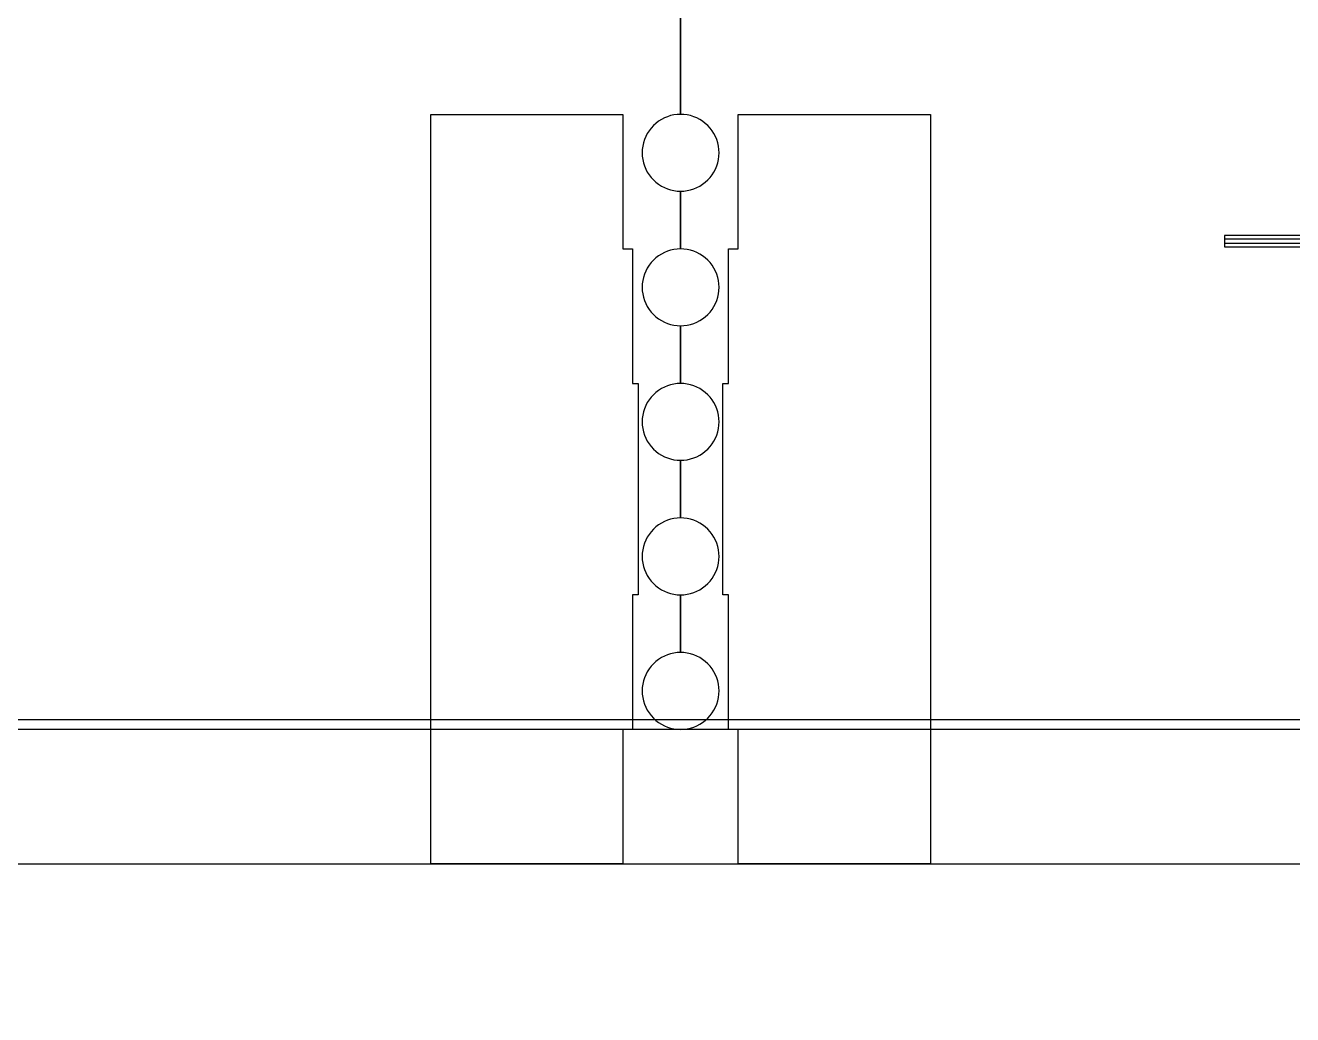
# Model space of a CAD drawing. Extents: x -52 to 52, y -50 to 50.
# Drawn here: x -41.101 to -40.442, y 3.307 to 3.821 of the extents above; entities that cross this region are included whole.
import ezdxf

# ---------------------------------------------------------------- set-up
doc = ezdxf.new("R2010")
doc.units = 0
for name, color, linetype in [('helperLayer', 6, 'CONTINUOUS'), ('largegap', 4, 'CONTINUOUS'), ('smallgap', 3, 'CONTINUOUS')]:
    doc.layers.add(name, color=color, linetype=linetype)

# ---------------------------------------------------------------- blocks, each defined once
blk = doc.blocks.new('Markers')
at = {"layer": 'largegap', "linetype": 'CONTINUOUS'}
for points in [[(-40.89, 3.375), (-40.89, 3.765), (-40.815, 3.765), (-40.79, 3.765), (-40.79, 3.695), (-40.785, 3.695), (-40.785, 3.625), (-40.782, 3.625), (-40.782, 3.515), (-40.785, 3.515), (-40.785, 3.445), (-40.79, 3.445), (-40.79, 3.375), (-40.89, 3.375)], [(-40.89, 3.375), (-40.89, 3.765), (-40.815, 3.765), (-40.79, 3.765), (-40.79, 3.695), (-40.785, 3.695), (-40.785, 3.625), (-40.782, 3.625), (-40.782, 3.515), (-40.785, 3.515), (-40.785, 3.445), (-40.79, 3.445), (-40.79, 3.375), (-40.89, 3.375)], [(-40.73, 3.375), (-40.73, 3.445), (-40.735, 3.445), (-40.735, 3.515), (-40.738, 3.515), (-40.738, 3.625), (-40.735, 3.625), (-40.735, 3.695), (-40.73, 3.695), (-40.73, 3.765), (-40.667, 3.765), (-40.665, 3.765), (-40.63, 3.765), (-40.63, 3.375), (-40.73, 3.375)], [(-40.73, 3.375), (-40.73, 3.445), (-40.735, 3.445), (-40.735, 3.515), (-40.738, 3.515), (-40.738, 3.625), (-40.735, 3.625), (-40.735, 3.695), (-40.73, 3.695), (-40.73, 3.765), (-40.667, 3.765), (-40.665, 3.765), (-40.63, 3.765), (-40.63, 3.375), (-40.73, 3.375)], [(-40.477, 3.696), (-40.077, 3.696), (-40.077, 3.702), (-40.477, 3.702), (-40.477, 3.696)]]:
    blk.add_lwpolyline(points, close=True, dxfattribs=at)
at = {"layer": 'smallgap', "linetype": 'CONTINUOUS'}
for points in [[(-40.76, 3.822501), (-40.76, 3.765001), (-40.761743, 3.764925), (-40.763473, 3.764697), (-40.765176, 3.76432), (-40.76684, 3.763795), (-40.768452, 3.763127), (-40.77, 3.762322), (-40.771472, 3.761384), (-40.772856, 3.760322), (-40.774142, 3.759143), (-40.775321, 3.757857), (-40.776383, 3.756473), (-40.777321, 3.755001), (-40.778126, 3.753453), (-40.778794, 3.751841), (-40.779319, 3.750177), (-40.779696, 3.748474), (-40.779924, 3.746744), (-40.78, 3.745001), (-40.779924, 3.743258), (-40.779696, 3.741528), (-40.779319, 3.739825), (-40.778794, 3.738161), (-40.778126, 3.736549), (-40.777321, 3.735001), (-40.776383, 3.733529), (-40.775321, 3.732145), (-40.774142, 3.730859), (-40.772856, 3.72968), (-40.771472, 3.728618), (-40.77, 3.72768), (-40.768452, 3.726875), (-40.76684, 3.726207), (-40.765176, 3.725682), (-40.763473, 3.725305), (-40.761743, 3.725077), (-40.76, 3.725001), (-40.76, 3.695001), (-40.761743, 3.694925), (-40.763473, 3.694697), (-40.765176, 3.69432), (-40.76684, 3.693795), (-40.768452, 3.693127), (-40.77, 3.692322), (-40.771472, 3.691384), (-40.772856, 3.690322), (-40.774142, 3.689143), (-40.775321, 3.687857), (-40.776383, 3.686473), (-40.777321, 3.685001), (-40.778126, 3.683453), (-40.778794, 3.681841), (-40.779319, 3.680177), (-40.779696, 3.678474), (-40.779924, 3.676744), (-40.78, 3.675001), (-40.779924, 3.673258), (-40.779696, 3.671528), (-40.779319, 3.669825), (-40.778794, 3.668161), (-40.778126, 3.666549), (-40.777321, 3.665001), (-40.776383, 3.663529), (-40.775321, 3.662145), (-40.774142, 3.660859), (-40.772856, 3.65968), (-40.771472, 3.658618), (-40.77, 3.65768), (-40.768452, 3.656875), (-40.76684, 3.656207), (-40.765176, 3.655682), (-40.763473, 3.655305), (-40.761743, 3.655077), (-40.76, 3.655001), (-40.76, 3.625001), (-40.761743, 3.624925), (-40.763473, 3.624697), (-40.765176, 3.62432), (-40.76684, 3.623795), (-40.768452, 3.623127), (-40.77, 3.622322), (-40.771472, 3.621384), (-40.772856, 3.620322), (-40.774142, 3.619143), (-40.775321, 3.617857), (-40.776383, 3.616473), (-40.777321, 3.615001), (-40.778126, 3.613453), (-40.778794, 3.611841), (-40.779319, 3.610177), (-40.779696, 3.608474), (-40.779924, 3.606744), (-40.78, 3.605001), (-40.779924, 3.603258), (-40.779696, 3.601528), (-40.779319, 3.599825), (-40.778794, 3.598161), (-40.778126, 3.596549), (-40.777321, 3.595001), (-40.776383, 3.593529), (-40.775321, 3.592145), (-40.774142, 3.590859), (-40.772856, 3.58968), (-40.771472, 3.588618), (-40.77, 3.58768), (-40.768452, 3.586875), (-40.76684, 3.586207), (-40.765176, 3.585682), (-40.763473, 3.585305), (-40.761743, 3.585077), (-40.76, 3.585001), (-40.76, 3.555001), (-40.761743, 3.554925), (-40.763473, 3.554697), (-40.765176, 3.55432), (-40.76684, 3.553795), (-40.768452, 3.553127), (-40.77, 3.552322), (-40.771472, 3.551384), (-40.772856, 3.550322), (-40.774142, 3.549143), (-40.775321, 3.547857), (-40.776383, 3.546473), (-40.777321, 3.545001), (-40.778126, 3.543453), (-40.778794, 3.541841), (-40.779319, 3.540177), (-40.779696, 3.538474), (-40.779924, 3.536744), (-40.78, 3.535001), (-40.779924, 3.533258), (-40.779696, 3.531528), (-40.779319, 3.529825), (-40.778794, 3.528161), (-40.778126, 3.526549), (-40.777321, 3.525001), (-40.776383, 3.523529), (-40.775321, 3.522145), (-40.774142, 3.520859), (-40.772856, 3.51968), (-40.771472, 3.518618), (-40.77, 3.51768), (-40.768452, 3.516875), (-40.76684, 3.516207), (-40.765176, 3.515682), (-40.763473, 3.515305), (-40.761743, 3.515077), (-40.76, 3.515001), (-40.76, 3.485001), (-40.761743, 3.484925), (-40.763473, 3.484697), (-40.765176, 3.48432), (-40.76684, 3.483795), (-40.768452, 3.483127), (-40.77, 3.482322), (-40.771472, 3.481384), (-40.772856, 3.480322), (-40.774142, 3.479143), (-40.775321, 3.477857), (-40.776383, 3.476473), (-40.777321, 3.475001), (-40.778126, 3.473453), (-40.778794, 3.471841), (-40.779319, 3.470177), (-40.779696, 3.468474), (-40.779924, 3.466744), (-40.78, 3.465001), (-40.779924, 3.463258), (-40.779696, 3.461528), (-40.779319, 3.459825), (-40.778794, 3.458161), (-40.778126, 3.456549), (-40.777321, 3.455001), (-40.776383, 3.453529), (-40.775321, 3.452145), (-40.774142, 3.450859), (-40.772856, 3.44968), (-40.771472, 3.448618), (-40.77, 3.44768), (-40.768452, 3.446875), (-40.76684, 3.446207), (-40.765176, 3.445682), (-40.763473, 3.445305), (-40.761743, 3.445077), (-40.76, 3.445001), (-41.155, 3.445001)], [(-40.365, 3.7), (-40.477, 3.7), (-40.477, 3.698), (-40.365, 3.698)], [(-40.365, 3.445001), (-40.76, 3.445001), (-40.758257, 3.445077), (-40.756527, 3.445305), (-40.754824, 3.445682), (-40.75316, 3.446207), (-40.751548, 3.446875), (-40.75, 3.44768), (-40.748528, 3.448618), (-40.747144, 3.44968), (-40.745858, 3.450859), (-40.744679, 3.452145), (-40.743617, 3.453529), (-40.742679, 3.455001), (-40.741874, 3.456549), (-40.741206, 3.458161), (-40.740681, 3.459825), (-40.740304, 3.461528), (-40.740076, 3.463258), (-40.74, 3.465001), (-40.740076, 3.466744), (-40.740304, 3.468474), (-40.740681, 3.470177), (-40.741206, 3.471841), (-40.741874, 3.473453), (-40.742679, 3.475001), (-40.743617, 3.476473), (-40.744679, 3.477857), (-40.745858, 3.479143), (-40.747144, 3.480322), (-40.748528, 3.481384), (-40.75, 3.482322), (-40.751548, 3.483127), (-40.75316, 3.483795), (-40.754824, 3.48432), (-40.756527, 3.484697), (-40.758257, 3.484925), (-40.76, 3.485001), (-40.76, 3.515001), (-40.758257, 3.515077), (-40.756527, 3.515305), (-40.754824, 3.515682), (-40.75316, 3.516207), (-40.751548, 3.516875), (-40.75, 3.51768), (-40.748528, 3.518618), (-40.747144, 3.51968), (-40.745858, 3.520859), (-40.744679, 3.522145), (-40.743617, 3.523529), (-40.742679, 3.525001), (-40.741874, 3.526549), (-40.741206, 3.528161), (-40.740681, 3.529825), (-40.740304, 3.531528), (-40.740076, 3.533258), (-40.74, 3.535001), (-40.740076, 3.536744), (-40.740304, 3.538474), (-40.740681, 3.540177), (-40.741206, 3.541841), (-40.741874, 3.543453), (-40.742679, 3.545001), (-40.743617, 3.546473), (-40.744679, 3.547857), (-40.745858, 3.549143), (-40.747144, 3.550322), (-40.748528, 3.551384), (-40.75, 3.552322), (-40.751548, 3.553127), (-40.75316, 3.553795), (-40.754824, 3.55432), (-40.756527, 3.554697), (-40.758257, 3.554925), (-40.76, 3.555001), (-40.76, 3.585001), (-40.758257, 3.585077), (-40.756527, 3.585305), (-40.754824, 3.585682), (-40.75316, 3.586207), (-40.751548, 3.586875), (-40.75, 3.58768), (-40.748528, 3.588618), (-40.747144, 3.58968), (-40.745858, 3.590859), (-40.744679, 3.592145), (-40.743617, 3.593529), (-40.742679, 3.595001), (-40.741874, 3.596549), (-40.741206, 3.598161), (-40.740681, 3.599825), (-40.740304, 3.601528), (-40.740076, 3.603258), (-40.74, 3.605001), (-40.740076, 3.606744), (-40.740304, 3.608474), (-40.740681, 3.610177), (-40.741206, 3.611841), (-40.741874, 3.613453), (-40.742679, 3.615001), (-40.743617, 3.616473), (-40.744679, 3.617857), (-40.745858, 3.619143), (-40.747144, 3.620322), (-40.748528, 3.621384), (-40.75, 3.622322), (-40.751548, 3.623127), (-40.75316, 3.623795), (-40.754824, 3.62432), (-40.756527, 3.624697), (-40.758257, 3.624925), (-40.76, 3.625001), (-40.76, 3.655001), (-40.758257, 3.655077), (-40.756527, 3.655305), (-40.754824, 3.655682), (-40.75316, 3.656207), (-40.751548, 3.656875), (-40.75, 3.65768), (-40.748528, 3.658618), (-40.747144, 3.65968), (-40.745858, 3.660859), (-40.744679, 3.662145), (-40.743617, 3.663529), (-40.742679, 3.665001), (-40.741874, 3.666549), (-40.741206, 3.668161), (-40.740681, 3.669825), (-40.740304, 3.671528), (-40.740076, 3.673258), (-40.74, 3.675001), (-40.740076, 3.676744), (-40.740304, 3.678474), (-40.740681, 3.680177), (-40.741206, 3.681841), (-40.741874, 3.683453), (-40.742679, 3.685001), (-40.743617, 3.686473), (-40.744679, 3.687857), (-40.745858, 3.689143), (-40.747144, 3.690322), (-40.748528, 3.691384), (-40.75, 3.692322), (-40.751548, 3.693127), (-40.75316, 3.693795), (-40.754824, 3.69432), (-40.756527, 3.694697), (-40.758257, 3.694925), (-40.76, 3.695001), (-40.76, 3.725001), (-40.758257, 3.725077), (-40.756527, 3.725305), (-40.754824, 3.725682), (-40.75316, 3.726207), (-40.751548, 3.726875), (-40.75, 3.72768), (-40.748528, 3.728618), (-40.747144, 3.72968), (-40.745858, 3.730859), (-40.744679, 3.732145), (-40.743617, 3.733529), (-40.742679, 3.735001), (-40.741874, 3.736549), (-40.741206, 3.738161), (-40.740681, 3.739825), (-40.740304, 3.741528), (-40.740076, 3.743258), (-40.74, 3.745001), (-40.740076, 3.746744), (-40.740304, 3.748474), (-40.740681, 3.750177), (-40.741206, 3.751841), (-40.741874, 3.753453), (-40.742679, 3.755001), (-40.743617, 3.756473), (-40.744679, 3.757857), (-40.745858, 3.759143), (-40.747144, 3.760322), (-40.748528, 3.761384), (-40.75, 3.762322), (-40.751548, 3.763127), (-40.75316, 3.763795), (-40.754824, 3.76432), (-40.756527, 3.764697), (-40.758257, 3.764925), (-40.76, 3.765001), (-40.76, 3.765001), (-40.76, 3.822501)]]:
    blk.add_lwpolyline(points, dxfattribs=at)
blk.add_lwpolyline([(-41.55, 3.375), (-39.97, 3.375), (-39.97, 3.45), (-41.55, 3.45), (-41.55, 3.375)], close=True, dxfattribs=at)

msp = doc.modelspace()

# ---------------------------------------------------------------- linework, layer by layer
at = {"layer": 'helperLayer', "linetype": 'CONTINUOUS'}
msp.add_circle((0, 0), 50, dxfattribs=at)

# ---------------------------------------------------------------- block references
msp.add_blockref('Markers', (0, 0.01))

doc.saveas('drawing.dxf')
